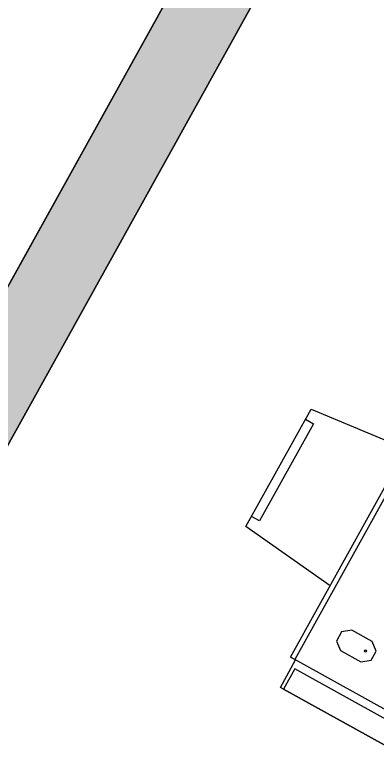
# Model space of a CAD drawing. Header units: metres. Extents: x 2.5 to 42.6, y 0.9 to 31.9.
# Drawn here: x 18.23 to 18.621, y 9.56 to 10.359 of the extents above; entities that cross this region are included whole.
import ezdxf

# ---------------------------------------------------------------- set-up
doc = ezdxf.new("R2010")
doc.units = ezdxf.units.M
for name, color, linetype in [('ARREDI', 9, 'Continuous'), ('PARETI_STRUTTURE', 7, 'Continuous'), ('PILASTRI_SETTI', 8, 'Continuous')]:
    doc.layers.add(name, color=color, linetype=linetype)

msp = doc.modelspace()

# ---------------------------------------------------------------- linework, layer by layer
at = {"layer": 'ARREDI'}
for points in [[(18.52751, 9.66621), (18.70205, 9.98112), (18.70666, 9.97856), (18.89145, 9.87613)], [(18.70667, 9.97856), (18.53213, 9.66366)], [(18.4794, 9.80709), (18.54971, 9.93392)], [(18.54971, 9.93393), (18.6521, 9.89098)], [(18.54364, 9.92299), (18.55239, 9.91815), (18.49421, 9.81317)], [(18.49421, 9.81318), (18.48546, 9.81802)], [(18.57009, 9.74303), (18.47941, 9.8071)], [(18.61545, 9.68309), (18.59358, 9.69521), (18.58259, 9.69338), (18.57719, 9.68363), (18.58147, 9.67334)], [(18.60333, 9.66122), (18.61432, 9.66305), (18.61972, 9.6728), (18.61546, 9.68308)], [(18.71692, 9.56124), (18.53213, 9.66365), (18.52752, 9.66622)], [(18.58147, 9.67334), (18.60333, 9.66122)], [(18.5166, 9.63354), (18.53302, 9.66316)], [(18.53075, 9.66442), (18.52921, 9.66527)], [(18.72653, 9.51718), (18.5166, 9.63354)]]:
    msp.add_lwpolyline(points, dxfattribs=at)
msp.add_lwpolyline([(18.73538, 9.54087), (18.532, 9.65359), (18.51988, 9.63173), (18.72325, 9.51901)], close=True, dxfattribs=at)
msp.add_circle((18.60831, 9.67276), 0.00124, dxfattribs=at)
at = {"layer": 'PARETI_STRUTTURE'}
for points in [[(18.75323, 11.02311), (17.74445, 9.20308), (17.81677, 9.163), (17.82918, 9.18537)], [(17.74922, 9.21168), (18.75324, 11.0231)], [(17.86926, 9.25769), (18.82555, 10.98303), (18.82348, 10.98417)], [(18.82555, 10.98302), (17.86926, 9.25769)]]:
    msp.add_lwpolyline(points, dxfattribs=at)
at = {"layer": 'PILASTRI_SETTI'}
msp.add_solid([(17.81677, 9.16299), (18.82555, 10.98302), (17.74445, 9.20308), (18.75323, 11.0231)], dxfattribs=at)

doc.saveas('drawing.dxf')
